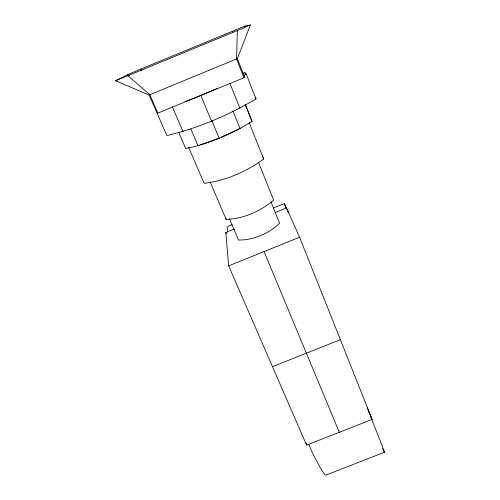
<?xml version="1.0" encoding="UTF-8"?>
<svg xmlns="http://www.w3.org/2000/svg" width="500" height="500" viewBox="0 0 500 500"><rect width="100%" height="100%" fill="white"/><g stroke="black" fill="none" stroke-linecap="round" stroke-linejoin="round"><path stroke-width="0.75" d="M243.962 77.737L244.75 77.344L237.356 58.619L250.381 25L237.338 30.575L236.562 58.987L243.962 77.737L157.144 113.406M244.537 27.506L245.062 26.05L250.381 25M249.112 122.581L263.694 159.025C246.344 171.75 225.55 180.831 204.1 183.306L188.637 147.338M178.562 132.012L185.669 148.488C209.219 143.875 231.844 134.106 252.087 121.294L245.4 104.525M238.806 128.956L240.094 128.162M245.062 26.05L140.638 69.15L127.463 74.725L115.631 80.775L149.119 95.025L166.869 135.531C198.206 128.194 228.331 115.256 256.031 98.944L246.3 74.2L244.881 72.663L242.994 73.263M243.988 75.406L246.3 74.2M237.356 58.619L149.119 95.025M221.256 137.075L238.162 129.356M185.125 101.55L200.85 95.481L214.225 89.637M215.631 89.019L217.744 88.1M115.631 80.775L237.338 30.575M232.2 224.675L227.131 226.731L227.638 232.069M273.463 207.963L284.319 203.562L288.506 212.994L286.512 207.906L274.944 212.587M286.512 207.906L299.594 237.25L372.1 419.381L306.6 445.156L228.656 265.856L225.781 232.488L234.456 228.975M228.656 265.856L299.594 237.25M272.488 366.681L340.369 339.681M384.369 452.256L326.325 475A86.025 5.925 68.7 0 1 319.631 466.425L312.806 453.638L308.781 444.35M199.981 144.981L219.144 138.044M210.344 182.381L226.15 219.4C243.444 218.819 260.562 211.294 273.663 200.144L258.45 162.262M127.463 74.725L129.556 75.756M127.969 75.838L149.875 94.756L157.906 113.156M140.638 69.15L141.606 70.331M255.15 97.719L256.031 98.944M250.869 118.831L252.087 121.294M262.306 155.863L263.694 159.025M172.256 106.519L183.044 131.631M225.781 232.488L226.394 233.906M229.387 218.675L238.475 240.031C253.519 240.212 268.644 233.544 279.619 223.406L270.95 201.706M190.863 128.969L198.081 145.925M367.25 407.931L372.1 419.381M211.731 120.388L219.163 138.287M200.85 95.481L211.481 121.062M264.069 251.575L339.3 432.287M232.887 110.9L240.1 128.725M229.994 83.575L239.925 108.3M368.387 410.838L369.544 413.738M370.119 415.188L380.812 442.425A86.25 0.725 68 0 1 382.688 448.594M245.231 104.694L250.588 118.125M284.319 203.562L286.288 208.506M244.881 72.663L245.738 74.825M306.087 443L306.6 445.156M226.031 218.144L226.15 219.4M232.481 31.131L232.544 32.65"/></g></svg>
